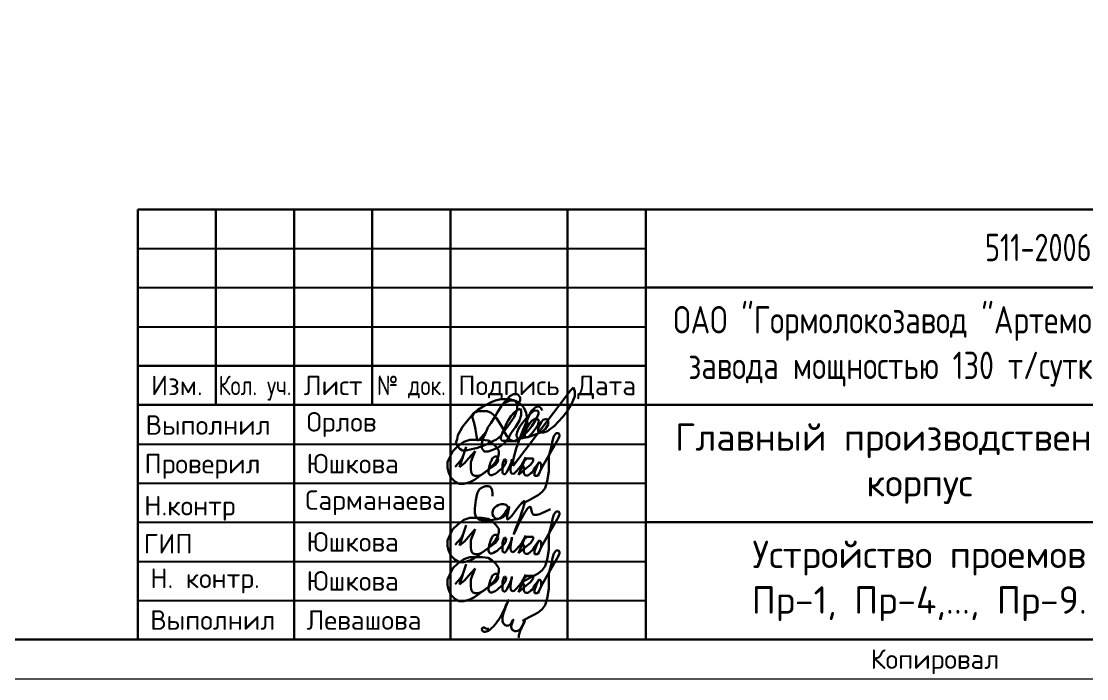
# Model space of a CAD drawing. Extents: x -965262 to 1142518, y -357520 to 71675.
# Drawn here: x 1122027 to 1135660, y -240088 to -231682 of the extents above; entities that cross this region are included whole.
import ezdxf
from ezdxf.enums import TextEntityAlignment as Align

# ---------------------------------------------------------------- set-up
doc = ezdxf.new("R2010")
doc.units = 0
doc.header["$LTSCALE"] = 10
doc.layers.get('0').update_dxf_attribs({"linetype": 'CONTINUOUS', "lineweight": 30})
doc.layers.add('Ростверк', color=155, linetype='CONTINUOUS', lineweight=40)
doc.layers.add('светиль', color=40, linetype='CONTINUOUS', lineweight=30)
doc.styles.add('GOST 2.304', font='isocpeur.ttf', dxfattribs={"width": 0.75, "height": 250})

# ---------------------------------------------------------------- blocks, each defined once
blk = doc.blocks.new('12314')
at = {"layer": 'светиль', "color": 7, "lineweight": 30}
for p, q in [((-140563.86, -9024.92), (-140564.33, -9025.41)), ((-140562.25, -9025.58), (-140562.25, -9025.09)), ((-140553.84, -9025.85), (-140553.48, -9024.93)), ((-140568.33, -9026.67), (-140568.97, -9027.12)), ((-140567.57, -9026.24), (-140568.33, -9026.67)), ((-140566.84, -9025.89), (-140567.57, -9026.24)), ((-140566.15, -9025.6), (-140566.84, -9025.89)), ((-140565.34, -9025.42), (-140566.15, -9025.6)), ((-140565.26, -9026.56), (-140565.84, -9027.49)), ((-140564.57, -9025.42), (-140565.34, -9025.42)), ((-140564.8, -9025.96), (-140565.26, -9026.56)), ((-140563.83, -9025.64), (-140564.97, -9026.08)), ((-140564.33, -9025.41), (-140564.8, -9025.96)), ((-140563.88, -9025.42), (-140564.57, -9025.42)), ((-140563.17, -9025.64), (-140563.88, -9025.42)), ((-140563.03, -9025.64), (-140563.83, -9025.64)), ((-140562.54, -9025.9), (-140563.17, -9025.64)), ((-140562.73, -9026.18), (-140563.03, -9025.64)), ((-140562.73, -9027.06), (-140562.73, -9026.18)), ((-140561.96, -9026.39), (-140562.54, -9025.9)), ((-140562.48, -9026.16), (-140562.25, -9025.58)), ((-140561.57, -9026.86), (-140561.96, -9026.39)), ((-140560.44, -9027.33), (-140559.85, -9026.75)), ((-140559.85, -9026.75), (-140559.52, -9026.57)), ((-140559.52, -9026.57), (-140559.22, -9026.57)), ((-140559.22, -9026.57), (-140558.92, -9026.81)), ((-140558.92, -9026.81), (-140558.69, -9027.25)), ((-140554.82, -9027.5), (-140554.34, -9026.8)), ((-140554.34, -9026.8), (-140553.84, -9025.85)), ((-140570.3, -9028.39), (-140571.04, -9029.28)), ((-140569.69, -9027.65), (-140570.3, -9028.39)), ((-140569.86, -9028.04), (-140569.59, -9027.58)), ((-140569.86, -9028.4), (-140569.86, -9028.04)), ((-140569.59, -9029.26), (-140569.86, -9028.4)), ((-140568.97, -9027.12), (-140569.69, -9027.65)), ((-140569.59, -9027.58), (-140568.96, -9027.35)), ((-140568.96, -9027.35), (-140568.18, -9027.35)), ((-140568.18, -9027.35), (-140567.49, -9027.35)), ((-140567.49, -9027.35), (-140566.88, -9027.58)), ((-140566.24, -9028.17), (-140566.92, -9029.25)), ((-140566.88, -9027.58), (-140566.44, -9027.96)), ((-140566.44, -9027.96), (-140566.02, -9028.46)), ((-140565.84, -9027.49), (-140566.24, -9028.17)), ((-140566.02, -9028.46), (-140565.66, -9029.03)), ((-140564.18, -9029.72), (-140563.2, -9028.3)), ((-140563.64, -9028.1), (-140564.16, -9028.81)), ((-140563.14, -9027.49), (-140563.64, -9028.1)), ((-140563.2, -9028.3), (-140562.73, -9027.06)), ((-140562.64, -9027.1), (-140563.14, -9027.49)), ((-140562.21, -9026.96), (-140562.64, -9027.1)), ((-140562.35, -9028.81), (-140562.06, -9027.96)), ((-140562.06, -9027.2), (-140562.21, -9026.96)), ((-140562.06, -9027.96), (-140562.06, -9027.2)), ((-140560.77, -9027.9), (-140561.87, -9029.18)), ((-140561.27, -9027.61), (-140561.57, -9026.86)), ((-140561.11, -9028.6), (-140561.27, -9027.61)), ((-140561.23, -9029), (-140560.44, -9027.33)), ((-140560.4, -9027.57), (-140560.77, -9027.9)), ((-140560.04, -9027.3), (-140560.4, -9027.57)), ((-140559.71, -9027.2), (-140560.04, -9027.3)), ((-140559.94, -9029.04), (-140559.56, -9028.37)), ((-140559.42, -9027.27), (-140559.71, -9027.2)), ((-140559.56, -9028.37), (-140559.27, -9027.77)), ((-140559.27, -9027.42), (-140559.42, -9027.27)), ((-140559.27, -9027.77), (-140559.27, -9027.42)), ((-140556.76, -9029.71), (-140555.38, -9028.26)), ((-140555.38, -9028.26), (-140554.82, -9027.5)), ((-140571.46, -9029.82), (-140571.77, -9030.41)), ((-140571.04, -9029.28), (-140571.46, -9029.82)), ((-140569.36, -9030.25), (-140569.59, -9029.26)), ((-140567.41, -9029.95), (-140567.85, -9031.02)), ((-140566.92, -9029.25), (-140567.41, -9029.95)), ((-140565.66, -9029.03), (-140565.26, -9029.64)), ((-140565.39, -9031.3), (-140564.18, -9029.72)), ((-140565.26, -9029.64), (-140564.95, -9030.14)), ((-140564.95, -9030.14), (-140564.67, -9030.77)), ((-140564.7, -9029.97), (-140564.92, -9030.46)), ((-140564.4, -9029.32), (-140564.7, -9029.97)), ((-140564.16, -9028.81), (-140564.4, -9029.32)), ((-140563.69, -9030.8), (-140562.97, -9029.89)), ((-140562.97, -9029.89), (-140562.35, -9028.81)), ((-140562.3, -9029.77), (-140562.54, -9030.28)), ((-140561.87, -9029.18), (-140562.3, -9029.77)), ((-140562.02, -9030.97), (-140561.23, -9029)), ((-140561.61, -9030.7), (-140561.33, -9030.12)), ((-140561.09, -9029.88), (-140561.38, -9030.53)), ((-140561.33, -9030.12), (-140561.11, -9029.29)), ((-140561.11, -9029.29), (-140561.11, -9028.6)), ((-140560.71, -9029.29), (-140561.09, -9029.88)), ((-140560.99, -9030.54), (-140560.36, -9029.73)), ((-140560.32, -9028.83), (-140560.71, -9029.29)), ((-140560.36, -9029.73), (-140559.94, -9029.04)), ((-140560.36, -9030.89), (-140559.8, -9030.21)), ((-140559.82, -9028.54), (-140560.32, -9028.83)), ((-140559.41, -9028.54), (-140559.82, -9028.54)), ((-140559.8, -9030.21), (-140559.41, -9029.59)), ((-140559.25, -9028.91), (-140559.41, -9028.54)), ((-140559.41, -9029.59), (-140559.25, -9028.91)), ((-140559.16, -9029.68), (-140559.34, -9030.17)), ((-140559.34, -9030.17), (-140559.34, -9030.53)), ((-140558.8, -9029.03), (-140559.16, -9029.68)), ((-140558.85, -9030.69), (-140558.16, -9030.16)), ((-140558.54, -9028.69), (-140558.8, -9029.03)), ((-140558.03, -9028.57), (-140558.54, -9028.69)), ((-140558.16, -9030.16), (-140557.76, -9029.45)), ((-140557.76, -9028.86), (-140558.03, -9028.57)), ((-140557.84, -9030.53), (-140557.36, -9030.17)), ((-140557.76, -9029.45), (-140557.76, -9028.86)), ((-140557.36, -9030.17), (-140556.76, -9029.71)), ((-140572.3, -9031.79), (-140572.49, -9032.37)), ((-140572.17, -9031.14), (-140572.3, -9031.79)), ((-140571.77, -9030.41), (-140572.17, -9031.14)), ((-140569.1, -9031.98), (-140569.36, -9030.25)), ((-140567.67, -9030.62), (-140568.83, -9031.98)), ((-140568.11, -9031.44), (-140568.36, -9032.46)), ((-140567.85, -9031.02), (-140568.11, -9031.44)), ((-140566.97, -9032.3), (-140566.01, -9031.84)), ((-140566.01, -9031.84), (-140565.39, -9031.3)), ((-140565.22, -9031.17), (-140565.31, -9031.55)), ((-140565.31, -9031.55), (-140565.31, -9031.83)), ((-140565.31, -9031.83), (-140565.15, -9032.01)), ((-140565.07, -9030.79), (-140565.22, -9031.17)), ((-140564.92, -9030.46), (-140565.1, -9030.81)), ((-140564.69, -9032.4), (-140564.05, -9031.53)), ((-140564.67, -9030.77), (-140564.3, -9031.38)), ((-140564.3, -9031.38), (-140563.85, -9031.91)), ((-140564.05, -9031.53), (-140563.69, -9030.8)), ((-140563.85, -9031.91), (-140563.29, -9032.14)), ((-140563.17, -9032.1), (-140562.57, -9031.83)), ((-140562.85, -9033.28), (-140562.02, -9030.97)), ((-140562.72, -9030.69), (-140562.83, -9031.1)), ((-140562.83, -9031.1), (-140562.75, -9031.5)), ((-140562.79, -9032.14), (-140562.24, -9031.69)), ((-140562.75, -9031.5), (-140562.62, -9031.65)), ((-140562.54, -9030.28), (-140562.72, -9030.69)), ((-140562.62, -9031.65), (-140562.35, -9031.73)), ((-140562.57, -9031.83), (-140561.91, -9031.51)), ((-140562.35, -9031.73), (-140560.91, -9031.44)), ((-140562.24, -9031.69), (-140561.96, -9031.29)), ((-140561.96, -9031.29), (-140561.61, -9030.7)), ((-140561.91, -9031.51), (-140560.99, -9030.54)), ((-140561.38, -9030.53), (-140561.5, -9030.94)), ((-140561.5, -9030.94), (-140561.5, -9031.27)), ((-140561.5, -9031.27), (-140561.38, -9031.45)), ((-140561.38, -9031.45), (-140561.1, -9031.55)), ((-140561.1, -9031.55), (-140559.91, -9031.09)), ((-140560.91, -9031.44), (-140560.36, -9030.89)), ((-140559.91, -9031.09), (-140558.85, -9030.69)), ((-140559.34, -9030.53), (-140559.22, -9030.72)), ((-140559.22, -9030.72), (-140558.47, -9030.72)), ((-140558.47, -9030.72), (-140557.84, -9030.53)), ((-140572.49, -9032.37), (-140572.25, -9032.93)), ((-140572.25, -9032.93), (-140571.86, -9033.33)), ((-140571.86, -9033.33), (-140571.43, -9033.6)), ((-140571.43, -9033.6), (-140570.92, -9033.6)), ((-140570.92, -9033.6), (-140569.07, -9033.19)), ((-140568.83, -9031.98), (-140569.1, -9031.98)), ((-140569.07, -9033.19), (-140567.78, -9032.69)), ((-140568.36, -9032.46), (-140568.36, -9033.22)), ((-140568.36, -9033.22), (-140568, -9033.8)), ((-140567.78, -9032.69), (-140566.97, -9032.3)), ((-140567.37, -9033.8), (-140566.58, -9033.5)), ((-140566.58, -9033.5), (-140565.62, -9033.07)), ((-140565.62, -9033.07), (-140564.69, -9032.4)), ((-140565.15, -9032.01), (-140564.95, -9032.09)), ((-140564.95, -9032.09), (-140564.71, -9032.09)), ((-140564.71, -9032.09), (-140564.33, -9032.09)), ((-140564.34, -9032.1), (-140563.17, -9032.1)), ((-140563.29, -9032.14), (-140562.79, -9032.14)), ((-140563.1, -9034.11), (-140562.85, -9033.28)), ((-140568, -9033.8), (-140567.37, -9033.8)), ((-140563.33, -9035.09), (-140563.1, -9034.11)), ((-140563.33, -9036.08), (-140563.33, -9035.09))]:
    blk.add_line(p, q, dxfattribs=at)
at = {"layer": 'светиль', "color": 7}
for p, q in [((-140563.31, -9024.63), (-140563.86, -9024.92)), ((-140554.16, -9024.02), (-140563.33, -9036.08)), ((-140562.63, -9024.63), (-140563.31, -9024.63)), ((-140562.25, -9025.09), (-140562.63, -9024.63)), ((-140553.68, -9023.57), (-140554.16, -9024.02)), ((-140553.48, -9024.17), (-140553.68, -9023.57)), ((-140553.48, -9024.93), (-140553.48, -9024.17))]:
    blk.add_line(p, q, dxfattribs=at)
blk = doc.blocks.new('12345')
at = {"layer": 'светиль', "color": 7, "lineweight": 30}
for p, q in [((-140559.1, -9043.56), (-140556.32, -9038.73)), ((-140557.05, -9038.33), (-140557.25, -9039.09)), ((-140556.66, -9037.86), (-140557.05, -9038.33)), ((-140556.33, -9037.86), (-140556.66, -9037.86)), ((-140556.11, -9038.15), (-140556.33, -9037.86)), ((-140556.32, -9038.73), (-140556.11, -9038.15)), ((-140572.41, -9039.94), (-140573.2, -9040.71)), ((-140571.46, -9039.22), (-140572.41, -9039.94)), ((-140571.06, -9040.06), (-140572.14, -9043.29)), ((-140570.49, -9038.9), (-140571.46, -9039.22)), ((-140571.43, -9041.18), (-140571.06, -9040.06)), ((-140569.42, -9038.9), (-140570.49, -9038.9)), ((-140568.52, -9038.9), (-140569.42, -9038.9)), ((-140567.56, -9039.05), (-140568.52, -9038.9)), ((-140566.95, -9039.39), (-140567.56, -9039.05)), ((-140566.31, -9039.99), (-140566.95, -9039.39)), ((-140565.87, -9040.67), (-140566.31, -9039.99)), ((-140557.41, -9039.95), (-140557.85, -9041.53)), ((-140557.25, -9039.09), (-140557.41, -9039.95)), ((-140573.7, -9041.68), (-140574.05, -9042.49)), ((-140573.2, -9040.71), (-140573.7, -9041.68)), ((-140572.42, -9042.74), (-140571.87, -9042.12)), ((-140571.87, -9042.12), (-140571.63, -9041.61)), ((-140571.63, -9041.61), (-140571.43, -9041.18)), ((-140571.35, -9042.66), (-140570.71, -9041.9)), ((-140570.71, -9041.9), (-140569.64, -9040.72)), ((-140570.11, -9041.93), (-140570.33, -9042.48)), ((-140569.89, -9041.38), (-140570.11, -9041.93)), ((-140569.64, -9040.72), (-140569.89, -9041.38)), ((-140566.92, -9041.93), (-140567.05, -9042.26)), ((-140566.72, -9041.73), (-140566.92, -9041.93)), ((-140566.51, -9041.6), (-140566.72, -9041.73)), ((-140566.18, -9041.6), (-140566.51, -9041.6)), ((-140566.38, -9042.48), (-140566.02, -9041.8)), ((-140566.02, -9041.8), (-140566.18, -9041.6)), ((-140566.06, -9042.48), (-140565.98, -9042.1)), ((-140566.02, -9041.8), (-140565.87, -9041.2)), ((-140565.98, -9042.1), (-140566.02, -9041.8)), ((-140565.87, -9041.2), (-140565.87, -9040.67)), ((-140564.94, -9042.08), (-140565.1, -9042.35)), ((-140564.75, -9042.08), (-140564.94, -9042.08)), ((-140564.66, -9042.25), (-140564.75, -9042.08)), ((-140563.75, -9042), (-140563.95, -9043.15)), ((-140563.75, -9042.33), (-140563.75, -9042)), ((-140561.55, -9041.69), (-140562.73, -9044.51)), ((-140561.9, -9042.38), (-140561.55, -9041.69)), ((-140561.37, -9041.9), (-140561.9, -9042.38)), ((-140560.81, -9041.9), (-140561.37, -9041.9)), ((-140560.38, -9041.9), (-140560.81, -9041.9)), ((-140560.38, -9042.31), (-140560.38, -9041.9)), ((-140557.85, -9041.53), (-140557.85, -9042.71)), ((-140574.05, -9042.49), (-140574.05, -9043.41)), ((-140574.05, -9043.41), (-140573.91, -9044.04)), ((-140572.84, -9043.22), (-140572.42, -9042.74)), ((-140572.14, -9043.29), (-140571.35, -9042.66)), ((-140570.33, -9042.48), (-140570.33, -9043.11)), ((-140570.33, -9043.11), (-140570.33, -9043.58)), ((-140570.33, -9043.58), (-140570.25, -9044.1)), ((-140569.75, -9045.31), (-140567.32, -9043.57)), ((-140567.84, -9043.94), (-140567.32, -9043.57)), ((-140567.38, -9043.27), (-140567.53, -9043.89)), ((-140567.29, -9042.94), (-140567.38, -9043.27)), ((-140567.32, -9043.57), (-140566.41, -9042.91)), ((-140567.32, -9043.57), (-140566.86, -9043.05)), ((-140567.17, -9042.51), (-140567.29, -9042.94)), ((-140567.05, -9042.26), (-140567.17, -9042.51)), ((-140566.86, -9043.05), (-140566.38, -9042.48)), ((-140566.41, -9042.91), (-140566.06, -9042.48)), ((-140565.86, -9043.89), (-140565.21, -9043.37)), ((-140565.22, -9042.67), (-140565.29, -9042.92)), ((-140565.29, -9042.92), (-140565.29, -9043.17)), ((-140565.29, -9043.17), (-140565.29, -9043.66)), ((-140565.29, -9043.66), (-140565.29, -9044.11)), ((-140565.1, -9042.35), (-140565.22, -9042.67)), ((-140565.21, -9043.37), (-140564.8, -9042.76)), ((-140564.8, -9042.76), (-140564.66, -9042.25)), ((-140564.57, -9044.09), (-140564.35, -9043.62)), ((-140564.35, -9043.62), (-140564.05, -9042.98)), ((-140564.05, -9042.98), (-140563.75, -9042.33)), ((-140563.95, -9043.15), (-140564.01, -9043.51)), ((-140564.01, -9043.51), (-140564.01, -9043.77)), ((-140564.01, -9043.77), (-140563.92, -9044.1)), ((-140563.06, -9043.97), (-140562.6, -9043.43)), ((-140562.73, -9044.51), (-140562.09, -9043)), ((-140562.73, -9044.51), (-140561.47, -9043.46)), ((-140562.6, -9043.43), (-140562.21, -9042.97)), ((-140562.21, -9042.97), (-140561.9, -9042.38)), ((-140562.09, -9043), (-140561.94, -9043.08)), ((-140561.94, -9043.08), (-140561.85, -9043.24)), ((-140561.85, -9043.24), (-140561.85, -9043.58)), ((-140561.85, -9043.58), (-140561.85, -9043.8)), ((-140561.85, -9043.8), (-140561.85, -9044.05)), ((-140561.47, -9043.46), (-140560.81, -9042.92)), ((-140560.81, -9042.92), (-140560.38, -9042.31)), ((-140560.47, -9044.07), (-140560.28, -9043.75)), ((-140560.28, -9043.75), (-140560.03, -9043.35)), ((-140559.84, -9043.32), (-140560.12, -9044.18)), ((-140560.03, -9043.35), (-140559.75, -9042.98)), ((-140559.54, -9042.71), (-140559.84, -9043.32)), ((-140559.75, -9042.98), (-140559.55, -9042.72)), ((-140559.3, -9042.49), (-140559.57, -9042.67)), ((-140559.43, -9044.42), (-140559.1, -9043.58)), ((-140559.1, -9042.75), (-140559.3, -9042.49)), ((-140559.1, -9043.58), (-140559.1, -9042.75)), ((-140557.85, -9042.71), (-140557.85, -9043.98)), ((-140573.91, -9044.04), (-140573.52, -9044.92)), ((-140573.52, -9044.92), (-140572.91, -9045.57)), ((-140570.48, -9045.69), (-140569.75, -9045.31)), ((-140570.25, -9044.1), (-140570.05, -9044.52)), ((-140570.05, -9044.52), (-140569.67, -9044.68)), ((-140569.67, -9044.68), (-140569.13, -9044.68)), ((-140569.13, -9044.68), (-140568.64, -9044.49)), ((-140568.64, -9044.49), (-140568.32, -9044.29)), ((-140568.32, -9044.29), (-140567.84, -9043.94)), ((-140567.53, -9043.89), (-140567.53, -9044.17)), ((-140567.53, -9044.17), (-140567.42, -9044.42)), ((-140567.42, -9044.42), (-140567.23, -9044.58)), ((-140567.23, -9044.58), (-140566.96, -9044.58)), ((-140566.96, -9044.58), (-140566.73, -9044.48)), ((-140566.73, -9044.48), (-140566.43, -9044.34)), ((-140566.43, -9044.34), (-140566.14, -9044.15)), ((-140566.14, -9044.15), (-140565.86, -9043.89)), ((-140565.29, -9044.11), (-140565.2, -9044.32)), ((-140565.2, -9044.32), (-140565.05, -9044.41)), ((-140565.05, -9044.41), (-140564.85, -9044.41)), ((-140564.85, -9044.41), (-140564.57, -9044.09)), ((-140563.92, -9044.1), (-140563.85, -9044.29)), ((-140563.85, -9044.29), (-140563.62, -9044.36)), ((-140563.62, -9044.36), (-140563.42, -9044.29)), ((-140563.42, -9044.29), (-140563.06, -9043.97)), ((-140561.85, -9044.05), (-140561.85, -9044.26)), ((-140561.85, -9044.26), (-140561.75, -9044.47)), ((-140561.75, -9044.47), (-140561.57, -9044.62)), ((-140561.57, -9044.62), (-140561.32, -9044.62)), ((-140561.32, -9044.62), (-140561.15, -9044.62)), ((-140561.15, -9044.62), (-140560.72, -9044.27)), ((-140560.72, -9044.27), (-140560.47, -9044.07)), ((-140560.12, -9044.18), (-140560.12, -9044.67)), ((-140560.12, -9044.67), (-140559.6, -9044.67)), ((-140559.6, -9044.67), (-140559.43, -9044.42)), ((-140558.12, -9045.55), (-140558.46, -9046.62)), ((-140557.85, -9043.98), (-140558.12, -9045.55)), ((-140572.91, -9045.57), (-140572.18, -9045.96)), ((-140572.18, -9045.96), (-140571.44, -9045.96)), ((-140571.44, -9045.96), (-140570.48, -9045.69)), ((-140558.91, -9047.24), (-140559.54, -9047.77)), ((-140558.46, -9046.62), (-140558.91, -9047.24)), ((-140561.01, -9048.54), (-140562.09, -9049.1)), ((-140560.24, -9048.16), (-140561.01, -9048.54)), ((-140559.54, -9047.77), (-140560.24, -9048.16))]:
    blk.add_line(p, q, dxfattribs=at)

msp = doc.modelspace()

# ---------------------------------------------------------------- linework, layer by layer
for p, q in [((1123517.6, -234087.8, 9801.8), (1142017.6, -234087.8, 9801.8)), ((1123517.6, -239587.8, 9801.8), (1123517.6, -234087.8, 9801.8)), ((1123517.6, -234087.8, 9801.8), (1142017.6, -234087.8, 9801.8)), ((1123517.6, -239587.8, 9801.8), (1123517.6, -234087.8, 9801.8)), ((1124517.6, -234087.8, 9801.8), (1124517.6, -236587.8, 9801.8)), ((1124517.6, -234087.8, 9801.8), (1124517.6, -236587.8, 9801.8)), ((1125517.6, -234087.8, 9801.8), (1125517.6, -239587.8, 9801.8)), ((1125517.6, -234087.8, 9801.8), (1125517.6, -239587.8, 9801.8)), ((1126517.6, -234087.8, 9801.8), (1126517.6, -236587.8, 9801.8)), ((1126517.6, -234087.8, 9801.8), (1126517.6, -236587.8, 9801.8)), ((1127517.6, -234087.8, 9801.8), (1127517.6, -239587.8, 9801.8)), ((1127517.6, -234087.8, 9801.8), (1127517.6, -239587.8, 9801.8)), ((1129017.6, -234087.8, 9801.8), (1129017.6, -239587.8, 9801.8)), ((1129017.6, -234087.8, 9801.8), (1129017.6, -239587.8, 9801.8)), ((1130017.6, -239587.8, 9801.8), (1130017.6, -234088.8, 9801.8)), ((1130017.6, -239587.8, 9801.8), (1130017.6, -234088.8, 9801.8)), ((1130017.6, -235087.8, 9801.8), (1142017.6, -235087.8, 9801.8)), ((1130017.6, -235087.8, 9801.8), (1142017.6, -235087.8, 9801.8)), ((1123517.6, -236087.8, 9801.8), (1130017.6, -236087.8, 9801.8)), ((1123517.6, -236087.8, 9801.8), (1130017.6, -236087.8, 9801.8)), ((1123517.6, -236587.8, 9801.8), (1142017.6, -236587.8, 9801.8)), ((1123517.6, -236587.8, 9801.8), (1142017.6, -236587.8, 9801.8)), ((1130017.6, -238087.8, 9801.8), (1142017.6, -238087.8, 9801.8)), ((1130017.6, -238087.8, 9801.8), (1142017.6, -238087.8, 9801.8))]:
    msp.add_line(p, q)
at = {"lineweight": 25}
for p, q in [((1123517.6, -234587.8, 9801.8), (1130017.6, -234587.8, 9801.8)), ((1123517.6, -234587.8, 9801.8), (1130017.6, -234587.8, 9801.8)), ((1123517.6, -235087.8, 9801.8), (1130017.6, -235087.8, 9801.8)), ((1123517.6, -235087.8, 9801.8), (1130017.6, -235087.8, 9801.8)), ((1123517.6, -235587.8, 9801.8), (1130017.6, -235587.8, 9801.8)), ((1123517.6, -235587.8, 9801.8), (1130017.6, -235587.8, 9801.8)), ((1123517.6, -237087.8, 9801.8), (1130017.6, -237087.8, 9801.8)), ((1123517.6, -237087.8, 9801.8), (1130017.6, -237087.8, 9801.8)), ((1123517.6, -237587.8, 9801.8), (1130017.6, -237587.8, 9801.8)), ((1123517.6, -237587.8, 9801.8), (1130017.6, -237587.8, 9801.8)), ((1123517.6, -238087.8, 9801.8), (1130017.6, -238087.8, 9801.8)), ((1123517.6, -238087.8, 9801.8), (1130017.6, -238087.8, 9801.8)), ((1123517.6, -238587.8, 9801.8), (1130017.6, -238587.8, 9801.8)), ((1123517.6, -238587.8, 9801.8), (1130017.6, -238587.8, 9801.8)), ((1123517.6, -239087.8, 9801.8), (1130017.6, -239087.8, 9801.8)), ((1123517.6, -239087.8, 9801.8), (1130017.6, -239087.8, 9801.8))]:
    msp.add_line(p, q, dxfattribs=at)
at = {"ltscale": 100}
msp.add_line((1123517.6, -239587.8, 9801.8), (1142017.6, -239587.8, 9801.8), dxfattribs=at)
msp.add_line((1123517.6, -239587.8, 9801.8), (1142017.6, -239587.8, 9801.8), dxfattribs=at)
at = {"lineweight": 15, "elevation": 9801.8}
msp.add_lwpolyline([(1058417.6, -240087.8), (1142517.6, -240087.8), (1142517.6, -180687.8), (1058417.6, -180687.8)], close=True, dxfattribs=at)
msp.add_lwpolyline([(1058417.6, -240087.8), (1142517.6, -240087.8), (1142517.6, -180687.8), (1058417.6, -180687.8)], close=True, dxfattribs=at)
at = {"elevation": 9801.8}
msp.add_lwpolyline([(1060417.6, -239587.8), (1142017.6, -239587.8), (1142017.6, -181187.8), (1060417.6, -181187.8)], close=True, dxfattribs=at)
msp.add_lwpolyline([(1060417.6, -239587.8), (1142017.6, -239587.8), (1142017.6, -181187.8), (1060417.6, -181187.8)], close=True, dxfattribs=at)
at = {"layer": 'Ростверк', "color": 0, "linetype": 'ByBlock', "lineweight": 30}
msp.add_spline([(1128057.2, -237752.1, 9801.8), (1128025.7, -237635.3, 9801.8), (1127903.3, -237654.6, 9801.8), (1127844.7, -237806.9, 9801.8), (1127863.9, -238040.9, 9801.8), (1128026.3, -238060, 9801.8), (1128148.8, -238040.6, 9801.8), (1128252.1, -237952.9, 9801.8), (1128245.8, -237877.7, 9801.8), (1128089.2, -237896.7, 9801.8), (1128058.6, -237989.5, 9801.8), (1128116.2, -238045.7, 9801.8), (1128270, -237892.2, 9801.8), (1128242.6, -238045.1, 9801.8), (1128456.6, -237816.3, 9801.8), (1128329.6, -238238.1, 9801.8), (1128549.3, -237903.9, 9801.8), (1128568.9, -237977.3, 9801.8), (1128695.4, -237968.7, 9801.8), (1128797, -237919, 9801.8)], degree=3, dxfattribs=at)
msp.add_open_spline([(1128010.9, -239450.1, 9801.8), (1127974.6, -239452.6, 9801.8), (1127949.7, -239431, 9801.8), (1127938.7, -239433.9, 9801.8), (1127918.1, -239442.8, 9801.8), (1127922.1, -239475.5, 9801.8), (1127942.1, -239486.7, 9801.8), (1127961.1, -239488.7, 9801.8), (1127998.2, -239485.4, 9801.8), (1128058.2, -239430.4, 9801.8), (1128117.8, -239364.7, 9801.8), (1128162.2, -239292.1, 9801.8), (1128197.1, -239221.9, 9801.8), (1128222.2, -239165.8, 9801.8), (1128281.2, -239035.9, 9801.8), (1128217.4, -239191.3, 9801.8), (1128194.4, -239245.5, 9801.8), (1128183, -239311.3, 9801.8), (1128179.5, -239362.8, 9801.8), (1128216.5, -239407.1, 9801.8), (1128284.4, -239419.7, 9801.8), (1128347, -239278, 9801.8), (1128287.3, -239407.4, 9801.8), (1128303, -239462.1, 9801.8), (1128340.8, -239483.5, 9801.8), (1128403.3, -239477.4, 9801.8), (1128431.5, -239420.8, 9801.8), (1128493.5, -239301.7, 9801.8), (1128437.6, -239425.5, 9801.8), (1128410.4, -239474.9, 9801.8), (1128395.7, -239525.5, 9801.8), (1128390.6, -239554.6, 9801.8), (1128388.7, -239567.1, 9801.8)], degree=3, knots=[0, 0, 0, 0, 0.2975043, 0.4847258, 0.5987692, 0.7870476, 0.9695013, 1.2103337, 1.4671083, 1.8349259, 2.4022139, 2.7963302, 3.1188042, 3.534012, 3.9245364, 4.4236833, 4.9141554, 5.0766289, 5.4058204, 5.6497994, 5.873359, 6.3431706, 6.7835022, 7.020827, 7.2049808, 7.3798762, 7.8935679, 8.2160122, 8.6797881, 8.9661728, 9.2392427, 9.4249658, 9.4249658, 9.4249658, 9.4249658], dxfattribs=at)

# ---------------------------------------------------------------- block references
at = {"layer": 'светиль', "xscale": 80, "yscale": 80, "zscale": 80}
for name, p in [('12314', (12373388.6, 485519.3, 9801.8)), ('12345', (12373405.7, 486080, 9801.8)), ('12345', (12373405.7, 485080, 9801.8)), ('12345', (12373405.7, 484580, 9801.8))]:
    msp.add_blockref(name, p, dxfattribs=at)

# ---------------------------------------------------------------- texts
at = {"lineweight": 25, "style": 'GOST 2.304'}
for s, p in [('Изм.', (1124017.6, -236337.8, 9801.8)), ('Изм.', (1124017.6, -236337.8, 9801.8)), ('Лист', (1126017.6, -236337.8, 9801.8)), ('Лист', (1126017.6, -236337.8, 9801.8)), ('Подпись', (1128267.6, -236337.8, 9801.8)), ('Подпись', (1128267.6, -236337.8, 9801.8)), ('Дата', (1129517.6, -236337.8, 9801.8)), ('Дата', (1129517.6, -236337.8, 9801.8))]:
    msp.add_text(s, height=250, dxfattribs=at).set_placement(p, align=Align.MIDDLE_CENTER)
at = {"lineweight": 25, "style": 'GOST 2.304', "width": 0.8}
msp.add_text('Кол. уч.', height=250, dxfattribs=at).set_placement((1125017.6, -236337.8, 9801.8), align=Align.MIDDLE_CENTER)
msp.add_text('Кол. уч.', height=250, dxfattribs=at).set_placement((1125017.6, -236337.8, 9801.8), align=Align.MIDDLE_CENTER)
at = {"lineweight": 25, "style": 'GOST 2.304', "oblique": 0.8, "width": 0.8}
msp.add_text('№ док.', height=250, dxfattribs=at).set_placement((1127017.6, -236337.8, 9801.8), align=Align.MIDDLE_CENTER)
msp.add_text('№ док.', height=250, dxfattribs=at).set_placement((1127017.6, -236337.8, 9801.8), align=Align.MIDDLE_CENTER)
at = {"lineweight": 25, "style": 'GOST 2.304'}
for s, p in [('Выполнил', (1123617.6, -236969.5, 9801.8)), ('Выполнил', (1123617.6, -236969.5, 9801.8)), ('Проверил', (1123603, -237463.1, 9801.8)), ('Проверил', (1123603, -237463.1, 9801.8)), ('Н.контр', (1123599.6, -238000.4, 9801.8)), ('Н.контр', (1123599.6, -238000.4, 9801.8)), ('ГИП', (1123593.1, -238487.8, 9801.8)), ('ГИП', (1123593.1, -238487.8, 9801.8))]:
    msp.add_text(s, height=250, dxfattribs=at).set_placement(p)
at = {"lineweight": 25, "ltscale": 0.1, "style": 'GOST 2.304'}
msp.add_text('Копировал', height=250, dxfattribs=at).set_placement((1133717.6, -239962.8, 9801.8), align=Align.CENTER)
msp.add_text('Копировал', height=250, dxfattribs=at).set_placement((1133717.6, -239962.8, 9801.8), align=Align.CENTER)
at = {"color": 0, "insert": (1136017.6, -234587.8, 9801.8), "char_height": 350, "attachment_point": 5, "style": 'GOST 2.304'}
msp.add_mtext_dynamic_manual_height_columns('511-2006-2;2А;2Б-АС', width=12000, gutter_width=1500, heights=[0], dxfattribs=at)
at = {"ltscale": 10, "char_height": 350, "attachment_point": 5, "style": 'GOST 2.304'}
for s, insert, width in [('{\\W0.8;ОАО "Гормолокозавод "Артемовский". Реконструкция молочного завода мощностью 130 т/сутки в г.Артеме, Приморского края\\W1; }', (1136017.6, -235837.8, 9801.8), 12000), ('{\\W0.8;ОАО "Гормолокозавод "Артемовский". Реконструкция молочного завода мощностью 130 т/сутки в г.Артеме, Приморского края\\W1; }', (1136017.6, -235837.8, 9801.8), 12000), ('{\\W1;Главный производственный корпус}', (1133517.6, -237337.8, 9801.8), 7000), ('{\\W1;Главный производственный корпус}', (1133517.6, -237337.8, 9801.8), 7000)]:
    msp.add_mtext(s, dxfattribs=dict(at, insert=insert, width=width))
at = {"char_height": 250, "attachment_point": 4, "style": 'GOST 2.304'}
for s, heights, insert in [('{\\W1; Орлов}', [0], (1125517.6, -236837.8, 9801.8)), ('{\\W1; Орлов}', [0], (1125517.6, -236837.8, 9801.8)), ('{\\W1; Юшкова}', [0], (1125517.6, -237337.8, 9801.8)), ('{\\W1; Юшкова}', [0], (1125517.6, -237337.8, 9801.8)), ('{\\W0.9; \\W1;Сарманаева}', [500], (1125517.6, -237837.8, 9801.8)), ('{\\W0.9; \\W1;Сарманаева}', [500], (1125517.6, -237837.8, 9801.8)), ('{\\W1; Юшкова}', [0], (1125517.6, -238337.8, 9801.8)), ('{\\W1; Юшкова}', [0], (1125517.6, -238337.8, 9801.8)), ('{\\W1; Н. контр.}', [0], (1123517.6, -238837.8, 9801.8)), ('{\\W1; Юшкова}', [0], (1125517.6, -238837.8, 9801.8)), ('{\\W1; Юшкова}', [0], (1125517.6, -238837.8, 9801.8)), ('{\\W1; Выполнил}', [0], (1123517.6, -239337.8, 9801.8)), ('{\\W1; Левашова}', [0], (1125517.6, -239337.8, 9801.8)), ('{\\W1; Левашова}', [0], (1125517.6, -239337.8, 9801.8))]:
    msp.add_mtext_dynamic_manual_height_columns(s, width=2000, gutter_width=1500, heights=heights, dxfattribs=dict(at, insert=insert))
at = {"color": 1, "ltscale": 10, "insert": (1133517.6, -238837.8, 9801.8), "char_height": 350, "width": 7000, "attachment_point": 5, "style": 'GOST 2.304'}
msp.add_mtext('{\\W1;\\C256;Устройство проемов\\PПр-1, Пр-4,..., Пр-9.}', dxfattribs=at)

doc.saveas('drawing.dxf')
